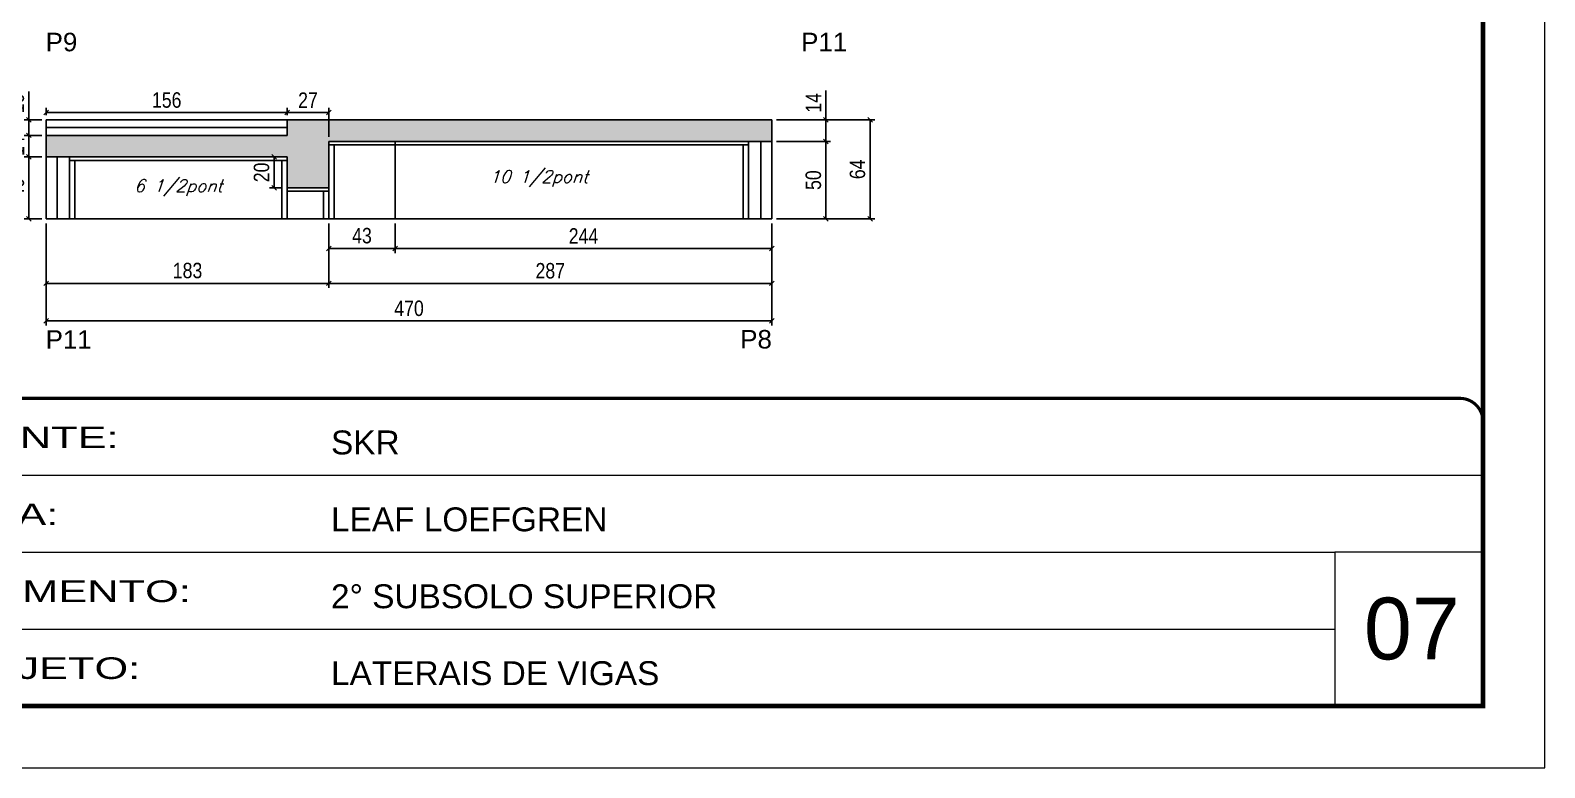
# Model space of a CAD drawing. Extents: x 3309 to 9590, y -2522 to 15424.
# Drawn here: x 6997 to 7978, y 12409 to 12887 of the extents above; entities that cross this region are included whole.
import ezdxf

# ---------------------------------------------------------------- set-up
doc = ezdxf.new("R2010")
doc.units = 0
doc.linetypes.add('CONTINUO', pattern=[0])
doc.linetypes.add('DASHED', pattern=[0.75, 0.5, -0.25])
for name, color, linetype in [('5', 5, 'Continuous'), ('COTA', 241, 'Continuous'), ('Painéis', 200, 'Continuous'), ('SARR_2.2x10', 60, 'Continuous'), ('SARR_2.2x7', 40, 'Continuous'), ('SARR_3.5x7', 81, 'Continuous'), ('texto', 7, 'Continuous')]:
    doc.layers.add(name, color=color, linetype=linetype)
for name, color, linetype, lineweight in [('CARIMBO', 255, 'Continuous', 9), ('Folhas', 255, 'Continuous', 9), ('SARRAFO DE PRESSAO', 251, 'DASHED', 9)]:
    doc.layers.add(name, color=color, linetype=linetype, lineweight=lineweight)
doc.styles.add('ARIAL', font='arial.ttf')
doc.styles.add('COTA TECNICA', font='techl___.ttf', dxfattribs={"height": 10})
doc.styles.add('Romans', font='romans.shx')
doc.styles.get("Standard").update_dxf_attribs({"font": 'arial.ttf'})
doc.styles.add('Tecnologia', font='')
doc.styles.get('Tecnologia').set_extended_font_data('Forgotten Futurist')
doc.dimstyles.new('PAINEL', dxfattribs={"dimtxt": 10, "dimasz": 3, "dimexe": 3, "dimexo": 3, "dimgap": 3, "dimtad": 1, "dimdec": 1, "dimzin": 12, "dimdsep": 46, "dimtxsty": 'COTA TECNICA', "dimblk1": 'OBLIQUE', "dimblk2": 'OBLIQUE', "dimsah": 1, "dimcen": 0.9, "dimclrd": 4, "dimclre": 4, "dimclrt": 240, "dimadec": 1, "dimazin": 3, "dimtfac": 1, "dimtdec": 1, "dimtmove": 0, "dimatfit": 3, "dimfxl": 1, "dimtolj": 1, "dimtzin": 12, "dimarcsym": 0})

# ---------------------------------------------------------------- blocks, each defined once
blk = doc.blocks.new('9999999999')
at = {"color": 30, "linetype": 'CONTINUO'}
for p, q in [((98564.56, 34379.64), (99583.98, 34379.64)), ((98564.56, 34329.83), (99487.98, 34329.83)), ((99583.98, 34329.83), (99487.98, 34329.83)), ((99487.98, 34329.83), (99487.98, 34230.21)), ((98564.56, 34280.02), (99487.98, 34280.02))]:
    blk.add_line(p, q, dxfattribs=at)
at = {"color": 30, "linetype": 'CONTINUO', "const_width": 2}
blk.add_lwpolyline([(99583.98, 34230.21), (99583.98, 34414.45, 0.414214), (99568.98, 34429.45), (98228.98, 34429.45, 0.414214), (98213.98, 34414.45), (98213.98, 34245.21, 0.414214), (98228.98, 34230.21), (99583.98, 34230.21)], format="xyb", dxfattribs=at)
at = {"layer": 'Folhas'}
blk.add_lwpolyline([(98138.98, 34190.21), (99623.98, 34190.21), (99623.98, 35240.21), (98138.98, 35240.21)], close=True, dxfattribs=at)
at = {"layer": 'Folhas', "color": 30, "const_width": 3}
blk.add_lwpolyline([(98213.98, 34230.21), (99583.98, 34230.21), (99583.98, 35200.21), (98213.98, 35200.21)], close=True, dxfattribs=at)
at = {"color": 7, "linetype": 'Continuous', "ltscale": 5, "style": 'ARIAL'}
for s, height, p in [('SKR', 15.483, (98837.68, 34393.13)), ('LEAF LOEFGREN', 15.4829, (98837.68, 34343.32)), ('2° SUBSOLO SUPERIOR', 15.4829, (98837.68, 34293.51)), ('LATERAIS DE VIGAS', 15.4829, (98837.68, 34243.7))]:
    blk.add_text(s, height=height, dxfattribs=at).set_placement(p)
at = {"layer": 'Folhas', "color": 7, "style": 'Tecnologia', "width": 1.5}
for s, p in [('CLIENTE:', (98573.65, 34397.17)), ('OBRA:', (98573.65, 34347.31)), ('PAVIMENTO:', (98573.65, 34297.5)), ('PROJETO:', (98573.65, 34247.69))]:
    blk.add_text(s, height=14, dxfattribs=at).set_placement(p)
blk = doc.blocks.new('_Oblique')
at = {"color": 0, "linetype": 'ByBlock', "lineweight": -2}
blk.add_line((-0.5, -0.5), (0.5, 0.5), dxfattribs=at)
blk = doc.blocks.new('*D813')
at = {"layer": 'COTA', "color": 4, "linetype": 'ByBlock', "lineweight": -2, "transparency": 16777216}
for p, q in [((7190.12, 12761.86), (7190.12, 12742.62)), ((7233.12, 12761.86), (7233.12, 12742.62)), ((7233.12, 12745.62), (7190.12, 12745.62))]:
    blk.add_line(p, q, dxfattribs=at)
at = {"layer": 'Defpoints', "color": 0, "linetype": 'ByBlock', "transparency": 16777216}
for p in [(7190.12, 12764.86), (7233.12, 12764.86), (7190.12, 12745.62)]:
    blk.add_point(p, dxfattribs=at)
at = {"layer": 'COTA', "color": 4, "linetype": 'ByBlock', "lineweight": -2, "transparency": 16777216, "xscale": 3, "yscale": 3, "zscale": 3, "rotation": 180}
blk.add_blockref('_Oblique', (7190.12, 12745.62), dxfattribs=at)
at = {"layer": 'COTA', "color": 4, "linetype": 'ByBlock', "lineweight": -2, "transparency": 16777216, "xscale": 3, "yscale": 3, "zscale": 3}
blk.add_blockref('_Oblique', (7233.12, 12745.62), dxfattribs=at)
at = {"layer": 'COTA', "color": 240, "linetype": 'ByBlock', "transparency": 16777216, "insert": (7211.62, 12753.84), "char_height": 10, "attachment_point": 5, "style": 'COTA TECNICA'}
blk.add_mtext('\\A1;43', dxfattribs=at)
blk = doc.blocks.new('*D814')
at = {"layer": 'COTA', "color": 4, "linetype": 'ByBlock', "lineweight": -2, "transparency": 16777216}
for p, q in [((7007.12, 12761.86), (7007.12, 12720)), ((7190.12, 12761.86), (7190.12, 12720)), ((7190.12, 12723), (7007.12, 12723))]:
    blk.add_line(p, q, dxfattribs=at)
at = {"layer": 'Defpoints', "color": 0, "linetype": 'ByBlock', "transparency": 16777216}
for p in [(7007.12, 12764.86), (7190.12, 12764.86), (7007.12, 12723)]:
    blk.add_point(p, dxfattribs=at)
at = {"layer": 'COTA', "color": 4, "linetype": 'ByBlock', "lineweight": -2, "transparency": 16777216, "xscale": 3, "yscale": 3, "zscale": 3, "rotation": 180}
blk.add_blockref('_Oblique', (7007.12, 12723), dxfattribs=at)
at = {"layer": 'COTA', "color": 4, "linetype": 'ByBlock', "lineweight": -2, "transparency": 16777216, "xscale": 3, "yscale": 3, "zscale": 3}
blk.add_blockref('_Oblique', (7190.12, 12723), dxfattribs=at)
at = {"layer": 'COTA', "color": 240, "linetype": 'ByBlock', "transparency": 16777216, "insert": (7098.62, 12731.25), "char_height": 10, "attachment_point": 5, "style": 'COTA TECNICA'}
blk.add_mtext('\\A1;183', dxfattribs=at)
blk = doc.blocks.new('*D819')
at = {"layer": 'COTA', "color": 4, "linetype": 'ByBlock', "lineweight": -2, "transparency": 16777216}
for p, q in [((7007.12, 12761.86), (7007.12, 12695.68)), ((7477.12, 12761.86), (7477.12, 12695.68)), ((7477.12, 12698.68), (7007.12, 12698.68))]:
    blk.add_line(p, q, dxfattribs=at)
at = {"layer": 'Defpoints', "color": 0, "linetype": 'ByBlock', "transparency": 16777216}
for p in [(7007.12, 12764.86), (7477.12, 12764.86), (7007.12, 12698.68)]:
    blk.add_point(p, dxfattribs=at)
at = {"layer": 'COTA', "color": 4, "linetype": 'ByBlock', "lineweight": -2, "transparency": 16777216, "xscale": 3, "yscale": 3, "zscale": 3, "rotation": 180}
blk.add_blockref('_Oblique', (7007.12, 12698.68), dxfattribs=at)
at = {"layer": 'COTA', "color": 4, "linetype": 'ByBlock', "lineweight": -2, "transparency": 16777216, "xscale": 3, "yscale": 3, "zscale": 3}
blk.add_blockref('_Oblique', (7477.12, 12698.68), dxfattribs=at)
at = {"layer": 'COTA', "color": 240, "linetype": 'ByBlock', "transparency": 16777216, "insert": (7242.12, 12706.78), "char_height": 10, "attachment_point": 5, "style": 'COTA TECNICA'}
blk.add_mtext('\\A1;470', dxfattribs=at)
blk = doc.blocks.new('*D820')
at = {"layer": 'COTA', "color": 4, "lineweight": -2, "transparency": 16777216}
for p, q in [((7233.12, 12761.86), (7233.12, 12742.62)), ((7477.12, 12761.86), (7477.12, 12742.62)), ((7233.12, 12745.62), (7477.12, 12745.62))]:
    blk.add_line(p, q, dxfattribs=at)
at = {"layer": 'Defpoints', "color": 0, "transparency": 16777216}
for p in [(7233.12, 12764.86, 0), (7477.12, 12764.86, 0), (7477.12, 12745.62)]:
    blk.add_point(p, dxfattribs=at)
at = {"layer": 'COTA', "color": 4, "lineweight": -2, "transparency": 16777216, "xscale": 3, "yscale": 3, "zscale": 3, "rotation": 180}
blk.add_blockref('_Oblique', (7233.12, 12745.62), dxfattribs=at)
at = {"layer": 'COTA', "color": 4, "lineweight": -2, "transparency": 16777216, "xscale": 3, "yscale": 3, "zscale": 3}
blk.add_blockref('_Oblique', (7477.12, 12745.62), dxfattribs=at)
at = {"layer": 'COTA', "color": 240, "transparency": 16777216, "insert": (7355.12, 12753.7), "char_height": 10, "attachment_point": 5, "style": 'COTA TECNICA'}
blk.add_mtext('\\A1;244', dxfattribs=at)
blk = doc.blocks.new('*D815')
at = {"layer": 'COTA', "color": 4, "lineweight": -2, "transparency": 16777216}
for p, q in [((7480.12, 12814.86), (7515.2, 12814.86)), ((7512.2, 12814.86), (7512.2, 12764.86)), ((7480.12, 12764.86), (7515.2, 12764.86))]:
    blk.add_line(p, q, dxfattribs=at)
at = {"layer": 'Defpoints', "color": 0, "transparency": 16777216}
for p in [(7477.12, 12814.86, 0), (7477.12, 12764.86, 0), (7512.2, 12764.86)]:
    blk.add_point(p, dxfattribs=at)
at = {"layer": 'COTA', "color": 4, "lineweight": -2, "transparency": 16777216, "xscale": 3, "yscale": 3, "zscale": 3}
for p, rotation in [((7512.2, 12814.86), 90), ((7512.2, 12764.86), 270)]:
    blk.add_blockref('_Oblique', p, dxfattribs=dict(at, rotation=rotation))
at = {"layer": 'COTA', "color": 240, "transparency": 16777216, "insert": (7504.09, 12789.86), "char_height": 10, "attachment_point": 5, "rotation": 90, "style": 'COTA TECNICA'}
blk.add_mtext('\\A1;50', dxfattribs=at)
blk = doc.blocks.new('*D816')
at = {"layer": 'COTA', "color": 4, "lineweight": -2, "transparency": 16777216}
for p, q in [((7512.2, 12828.86), (7512.2, 12847.97)), ((7480.12, 12828.86), (7515.2, 12828.86)), ((7512.2, 12814.86), (7512.2, 12828.86)), ((7480.12, 12814.86), (7515.2, 12814.86))]:
    blk.add_line(p, q, dxfattribs=at)
at = {"layer": 'Defpoints', "color": 0, "transparency": 16777216}
for p in [(7477.12, 12828.86, 0), (7512.2, 12828.86), (7477.12, 12814.86, 0)]:
    blk.add_point(p, dxfattribs=at)
at = {"layer": 'COTA', "color": 4, "lineweight": -2, "transparency": 16777216, "xscale": 3, "yscale": 3, "zscale": 3}
for p, rotation in [((7512.2, 12828.86), 90), ((7512.2, 12814.86), 270)]:
    blk.add_blockref('_Oblique', p, dxfattribs=dict(at, rotation=rotation))
at = {"layer": 'COTA', "color": 240, "transparency": 16777216, "insert": (7504.13, 12839.92), "char_height": 10, "attachment_point": 5, "rotation": 90, "style": 'COTA TECNICA'}
blk.add_mtext('\\A1;14', dxfattribs=at)
blk = doc.blocks.new('*D817')
at = {"layer": 'COTA', "color": 4, "lineweight": -2, "transparency": 16777216}
for p, q in [((7480.12, 12828.86), (7543.78, 12828.86)), ((7540.78, 12764.86), (7540.78, 12828.86)), ((7480.12, 12764.86), (7543.78, 12764.86))]:
    blk.add_line(p, q, dxfattribs=at)
at = {"layer": 'Defpoints', "color": 0, "transparency": 16777216}
for p in [(7477.12, 12828.86, 0), (7540.78, 12828.86), (7477.12, 12764.86, 0)]:
    blk.add_point(p, dxfattribs=at)
at = {"layer": 'COTA', "color": 4, "lineweight": -2, "transparency": 16777216, "xscale": 3, "yscale": 3, "zscale": 3}
for p, rotation in [((7540.78, 12828.86), 90), ((7540.78, 12764.86), 270)]:
    blk.add_blockref('_Oblique', p, dxfattribs=dict(at, rotation=rotation))
at = {"layer": 'COTA', "color": 240, "transparency": 16777216, "insert": (7532.68, 12796.86), "char_height": 10, "attachment_point": 5, "rotation": 90, "style": 'COTA TECNICA'}
blk.add_mtext('\\A1;64', dxfattribs=at)
blk = doc.blocks.new('*D818')
at = {"layer": 'COTA', "color": 4, "lineweight": -2, "transparency": 16777216}
for p, q in [((7190.12, 12761.86), (7190.12, 12720)), ((7477.12, 12761.86), (7477.12, 12720)), ((7190.12, 12723), (7477.12, 12723))]:
    blk.add_line(p, q, dxfattribs=at)
at = {"layer": 'Defpoints', "color": 0, "transparency": 16777216}
for p in [(7190.12, 12764.86, 0), (7477.12, 12764.86, 0), (7477.12, 12723)]:
    blk.add_point(p, dxfattribs=at)
at = {"layer": 'COTA', "color": 4, "lineweight": -2, "transparency": 16777216, "xscale": 3, "yscale": 3, "zscale": 3, "rotation": 180}
blk.add_blockref('_Oblique', (7190.12, 12723), dxfattribs=at)
at = {"layer": 'COTA', "color": 4, "lineweight": -2, "transparency": 16777216, "xscale": 3, "yscale": 3, "zscale": 3}
blk.add_blockref('_Oblique', (7477.12, 12723), dxfattribs=at)
at = {"layer": 'COTA', "color": 240, "transparency": 16777216, "insert": (7333.62, 12731.1), "char_height": 10, "attachment_point": 5, "style": 'COTA TECNICA'}
blk.add_mtext('\\A1;287', dxfattribs=at)
blk = doc.blocks.new('*D821')
at = {"layer": 'COTA', "color": 4, "lineweight": -2, "transparency": 16777216}
for p, q in [((7004.12, 12804.86), (6992.86, 12804.86)), ((6995.86, 12804.86), (6995.86, 12764.86)), ((7004.12, 12764.86), (6992.86, 12764.86))]:
    blk.add_line(p, q, dxfattribs=at)
at = {"layer": 'Defpoints', "color": 0, "transparency": 16777216}
for p in [(7007.12, 12804.86, 0), (6995.86, 12764.86), (7007.12, 12764.86, 0)]:
    blk.add_point(p, dxfattribs=at)
at = {"layer": 'COTA', "color": 4, "lineweight": -2, "transparency": 16777216, "xscale": 3, "yscale": 3, "zscale": 3}
for p, rotation in [((6995.86, 12804.86), 90), ((6995.86, 12764.86), 270)]:
    blk.add_blockref('_Oblique', p, dxfattribs=dict(at, rotation=rotation))
at = {"layer": 'COTA', "color": 240, "transparency": 16777216, "insert": (6987.75, 12784.86), "char_height": 10, "attachment_point": 5, "rotation": 90, "style": 'COTA TECNICA'}
blk.add_mtext('\\A1;40', dxfattribs=at)
blk = doc.blocks.new('*D822')
at = {"layer": 'COTA', "color": 4, "lineweight": -2, "transparency": 16777216}
for p, q in [((7004.12, 12818.86), (6992.86, 12818.86)), ((6995.86, 12804.86), (6995.86, 12818.86)), ((7004.12, 12804.86), (6992.86, 12804.86))]:
    blk.add_line(p, q, dxfattribs=at)
at = {"layer": 'Defpoints', "color": 0, "transparency": 16777216}
for p in [(6995.86, 12818.86), (7007.12, 12818.86, 0), (7007.12, 12804.86, 0)]:
    blk.add_point(p, dxfattribs=at)
at = {"layer": 'COTA', "color": 4, "lineweight": -2, "transparency": 16777216, "xscale": 3, "yscale": 3, "zscale": 3}
for p, rotation in [((6995.86, 12818.86), 90), ((6995.86, 12804.86), 270)]:
    blk.add_blockref('_Oblique', p, dxfattribs=dict(at, rotation=rotation))
at = {"layer": 'COTA', "color": 240, "transparency": 16777216, "insert": (6987.78, 12811.86), "char_height": 10, "attachment_point": 5, "rotation": 90, "style": 'COTA TECNICA'}
blk.add_mtext('\\A1;14', dxfattribs=at)
blk = doc.blocks.new('*D823')
at = {"layer": 'COTA', "color": 4, "lineweight": -2, "transparency": 16777216}
for p, q in [((6995.86, 12828.86), (6995.86, 12847.29)), ((7004.12, 12828.86), (6992.86, 12828.86)), ((6995.86, 12818.86), (6995.86, 12828.86)), ((7004.12, 12818.86), (6992.86, 12818.86))]:
    blk.add_line(p, q, dxfattribs=at)
at = {"layer": 'Defpoints', "color": 0, "transparency": 16777216}
for p in [(6995.86, 12828.86), (7007.12, 12828.86, 0), (7007.12, 12818.86, 0)]:
    blk.add_point(p, dxfattribs=at)
at = {"layer": 'COTA', "color": 4, "lineweight": -2, "transparency": 16777216, "xscale": 3, "yscale": 3, "zscale": 3}
for p, rotation in [((6995.86, 12828.86), 90), ((6995.86, 12818.86), 270)]:
    blk.add_blockref('_Oblique', p, dxfattribs=dict(at, rotation=rotation))
at = {"layer": 'COTA', "color": 240, "transparency": 16777216, "insert": (6987.75, 12839.57), "char_height": 10, "attachment_point": 5, "rotation": 90, "style": 'COTA TECNICA'}
blk.add_mtext('\\A1;10', dxfattribs=at)
blk = doc.blocks.new('*D824')
at = {"layer": 'COTA', "color": 4, "lineweight": -2, "transparency": 16777216}
for p, q in [((7163.12, 12831.86), (7163.12, 12836.57)), ((7163.12, 12833.57), (7190.12, 12833.57)), ((7190.12, 12817.86), (7190.12, 12836.57))]:
    blk.add_line(p, q, dxfattribs=at)
at = {"layer": 'Defpoints', "color": 0, "transparency": 16777216}
for p in [(7190.12, 12833.57), (7163.12, 12828.86, 0), (7190.12, 12814.86, 0)]:
    blk.add_point(p, dxfattribs=at)
at = {"layer": 'COTA', "color": 4, "lineweight": -2, "transparency": 16777216, "xscale": 3, "yscale": 3, "zscale": 3, "rotation": 180}
blk.add_blockref('_Oblique', (7163.12, 12833.57), dxfattribs=at)
at = {"layer": 'COTA', "color": 4, "lineweight": -2, "transparency": 16777216, "xscale": 3, "yscale": 3, "zscale": 3}
blk.add_blockref('_Oblique', (7190.12, 12833.57), dxfattribs=at)
at = {"layer": 'COTA', "color": 240, "transparency": 16777216, "insert": (7176.62, 12841.64), "char_height": 10, "attachment_point": 5, "style": 'COTA TECNICA'}
blk.add_mtext('\\A1;27', dxfattribs=at)
blk = doc.blocks.new('*D825')
at = {"layer": 'COTA', "color": 4, "lineweight": -2, "transparency": 16777216}
for p, q in [((7160.12, 12804.86), (7151.68, 12804.86)), ((7154.68, 12784.86), (7154.68, 12804.86)), ((7160.12, 12784.86), (7151.68, 12784.86))]:
    blk.add_line(p, q, dxfattribs=at)
at = {"layer": 'Defpoints', "color": 0, "transparency": 16777216}
for p in [(7154.68, 12804.86), (7163.12, 12804.86, 0), (7163.12, 12784.86, 0)]:
    blk.add_point(p, dxfattribs=at)
at = {"layer": 'COTA', "color": 4, "lineweight": -2, "transparency": 16777216, "xscale": 3, "yscale": 3, "zscale": 3}
for p, rotation in [((7154.68, 12804.86), 90), ((7154.68, 12784.86), 270)]:
    blk.add_blockref('_Oblique', p, dxfattribs=dict(at, rotation=rotation))
at = {"layer": 'COTA', "color": 240, "transparency": 16777216, "insert": (7146.58, 12794.86), "char_height": 10, "attachment_point": 5, "rotation": 90, "style": 'COTA TECNICA'}
blk.add_mtext('\\A1;20', dxfattribs=at)
blk = doc.blocks.new('*D826')
at = {"layer": 'COTA', "color": 4, "lineweight": -2, "transparency": 16777216}
for p, q in [((7007.12, 12831.86), (7007.12, 12836.57)), ((7163.12, 12833.57), (7007.12, 12833.57)), ((7163.12, 12831.86), (7163.12, 12836.57))]:
    blk.add_line(p, q, dxfattribs=at)
at = {"layer": 'Defpoints', "color": 0, "transparency": 16777216}
for p in [(7007.12, 12833.57), (7007.12, 12828.86, 0), (7163.12, 12828.86, 0)]:
    blk.add_point(p, dxfattribs=at)
at = {"layer": 'COTA', "color": 4, "lineweight": -2, "transparency": 16777216, "xscale": 3, "yscale": 3, "zscale": 3, "rotation": 180}
blk.add_blockref('_Oblique', (7007.12, 12833.57), dxfattribs=at)
at = {"layer": 'COTA', "color": 4, "lineweight": -2, "transparency": 16777216, "xscale": 3, "yscale": 3, "zscale": 3}
blk.add_blockref('_Oblique', (7163.12, 12833.57), dxfattribs=at)
at = {"layer": 'COTA', "color": 240, "transparency": 16777216, "insert": (7085.12, 12841.68), "char_height": 10, "attachment_point": 5, "style": 'COTA TECNICA'}
blk.add_mtext('\\A1;156', dxfattribs=at)

msp = doc.modelspace()

# ---------------------------------------------------------------- hatches: boundary and pattern name
at = {"layer": 'COTA'}
h = msp.add_hatch(dxfattribs=at)
h.set_pattern_fill('AR-CONC', color=256, scale=0.03)
h.set_pattern_definition([(50, (26.1543, 0), (5.4655401, -0.4781726), [0.5715, -6.2865]), (355, (26.154, 0), (-1.0573026, 5.7317054), [0.4572, -5.0292175]), (100.451445, (26.6097, -0.04), (4.4082374, 5.2535326), [0.4857003, -5.3427073]), (46.1842, (26.154, 1.524), (8.1323712, -1.2612698), [0.85725, -9.42975]), (96.63556, (26.832, 1.419), (7.122124, 7.4227837), [0.7285507, -8.0140682]), (351.18415, (26.154, 1.524), (7.122124, 7.4227837), [0.685799, -7.543792]), (21, (26.9163, 1.143), (4.5484317, -3.067956), [0.5715, -6.2865]), (326, (26.916, 1.143), (1.8540609, 5.525639), [0.4572, -5.0292]), (71.451445, (27.2953, 0.8873), (6.4024926, 2.457683), [0.4857003, -5.3426981]), (37.5, (26.1543, 0), (0.0926581, 2.53665117), [0, -4.96824, 0, -5.1054, 0, -5.04825]), (7.5, (26.1543, 0), (2.0045899, 3.00541724), [0, -2.91084, 0, -4.85394, 0, -1.92405]), (327.5, (24.455, 0), (4.06771786, -0.17186232), [0, -1.905, 0, -5.9436, 0, -7.8867]), (317.5, (23.693, 0), (4.4438754, 0.7627947), [0, -2.4765, 0, -3.94716, 0, -5.6007])])
h.paths.add_polyline_path([(7163.12, 12784.86), (7190.12, 12784.86), (7190.12, 12814.86), (7477.12, 12814.86), (7477.12, 12828.86), (7163.12, 12828.86), (7163.12, 12818.86), (7007.12, 12818.86), (7007.12, 12804.86), (7163.12, 12804.86)])

# ---------------------------------------------------------------- linework, layer by layer
for p, q in [((7163.12, 12828.86, 0), (7477.12, 12828.86, 0)), ((7477.12, 12828.86, 0), (7477.12, 12814.86, 0)), ((7007.12, 12804.86, 0), (7007.12, 12818.86, 0)), ((7163.12, 12784.86, 0), (7163.12, 12764.86, 0))]:
    msp.add_line(p, q, dxfattribs=at)
at = {"layer": 'Painéis', "linetype": 'ByBlock'}
for p, q in [((7007.12, 12818.86, 0), (7007.12, 12828.86, 0)), ((7007.12, 12828.86, 0), (7163.12, 12828.86, 0)), ((7163.12, 12828.86, 0), (7163.12, 12818.86, 0)), ((7163.12, 12818.86, 0), (7007.12, 12818.86, 0)), ((7477.12, 12814.86, 0), (7190.12, 12814.86, 0)), ((7190.12, 12764.86, 0), (7190.12, 12814.86, 0)), ((7233.12, 12764.86, 0), (7233.12, 12814.86, 0)), ((7477.12, 12764.86, 0), (7477.12, 12814.86, 0)), ((7007.12, 12764.86, 0), (7007.12, 12804.86, 0)), ((7163.12, 12804.86, 0), (7007.12, 12804.86, 0)), ((7163.12, 12784.86, 0), (7163.12, 12804.86, 0)), ((7190.12, 12784.86, 0), (7163.12, 12784.86, 0)), ((7477.12, 12764.86, 0), (7007.12, 12764.86, 0))]:
    msp.add_line(p, q, dxfattribs=at)
at = {"layer": 'SARR_2.2x10'}
msp.add_line((7007.12, 12823.86, 0), (7163.12, 12823.86, 0), dxfattribs=at)
at = {"layer": 'SARR_2.2x7', "linetype": 'Continuous'}
for p, q in [((7470.12, 12764.86, 0), (7470.12, 12814.86, 0)), ((7014.12, 12764.86, 0), (7014.12, 12804.86, 0)), ((7462.12, 12812.66, 0), (7190.12, 12812.66, 0)), ((7163.12, 12802.66, 0), (7022.12, 12802.66, 0)), ((7190.12, 12782.66, 0), (7163.12, 12782.66, 0))]:
    msp.add_line(p, q, dxfattribs=at)
at = {"layer": 'SARR_3.5x7'}
for p, q in [((7462.12, 12814.86, 0), (7462.12, 12764.86, 0)), ((7022.12, 12804.86, 0), (7022.12, 12764.86, 0)), ((7193.62, 12812.66, 0), (7193.62, 12764.86, 0)), ((7458.62, 12812.66, 0), (7458.62, 12764.86, 0)), ((7025.62, 12802.66, 0), (7025.62, 12764.86, 0)), ((7159.62, 12802.66, 0), (7159.62, 12764.86, 0)), ((7186.62, 12782.66, 0), (7186.62, 12764.86, 0))]:
    msp.add_line(p, q, dxfattribs=at)

# ---------------------------------------------------------------- block references
at = {"layer": 'SARRAFO DE PRESSAO', "color": 6, "linetype": 'ByBlock'}
msp.add_blockref('9999999999', (-91646.11, -21780.92), dxfattribs=at)

# ---------------------------------------------------------------- texts
at = {"layer": '5', "linetype": 'Continuous'}
for s, p in [('P9', (7006.71, 12873.3, 0)), ('P11', (7496.14, 12873.3, 0)), ('P11', (7006.71, 12680.67, 0)), ('P8', (7456.69, 12680.8, 0))]:
    msp.add_text(s, height=12, rotation=0.00004, dxfattribs=at).set_placement(p)
at = {"layer": 'CARIMBO', "style": 'ARIAL'}
msp.add_text('07', height=40, dxfattribs=at).set_placement((7860.73, 12479.43))
at = {"layer": 'texto', "color": 2, "char_height": 8, "attachment_point": 5, "style": 'Romans'}
for s, insert in [('{\\Q19;\\C256;10 1/2pont}', (7326.12, 12790.86, 0)), ('{\\Q19;\\C256;6 1/2pont}', (7092.62, 12784.86, 0))]:
    msp.add_mtext(s, dxfattribs=dict(at, insert=insert))

# ---------------------------------------------------------------- dimensions: what is measured, and where the dimension line sits
at = {"layer": 'COTA'}
for base, p1, p2, picture, middle in [((6995.86, 12828.86), (7007.12, 12818.86, 0), (7007.12, 12828.86, 0), '*D823', (6987.75, 12839.57)), ((7512.2, 12828.86), (7477.12, 12814.86, 0), (7477.12, 12828.86, 0), '*D816', (7504.13, 12839.92)), ((7540.78, 12828.86), (7477.12, 12764.86, 0), (7477.12, 12828.86, 0), '*D817', (7532.68, 12796.86)), ((7512.2, 12764.86), (7477.12, 12814.86, 0), (7477.12, 12764.86, 0), '*D815', (7504.09, 12789.86)), ((6995.86, 12764.86), (7007.12, 12804.86, 0), (7007.12, 12764.86, 0), '*D821', (6987.75, 12784.86))]:
    dim = msp.add_linear_dim(base=base, p1=p1, p2=p2, angle=90, dimstyle='PAINEL', dxfattribs=at)
    dim.commit()
    dim.dimension.update_dxf_attribs({"geometry": picture, "text_midpoint": middle})
for base, p1, p2, picture, middle in [((7007.12, 12833.57), (7163.12, 12828.86, 0), (7007.12, 12828.86, 0), '*D826', (7085.12, 12841.68)), ((7190.12, 12833.57), (7163.12, 12828.86, 0), (7190.12, 12814.86, 0), '*D824', (7176.62, 12841.64)), ((7477.12, 12723), (7190.12, 12764.86, 0), (7477.12, 12764.86, 0), '*D818', (7333.62, 12731.1)), ((7477.12, 12745.62), (7233.12, 12764.86, 0), (7477.12, 12764.86, 0), '*D820', (7355.12, 12753.7))]:
    dim = msp.add_linear_dim(base=base, p1=p1, p2=p2, dimstyle='PAINEL', dxfattribs=at)
    dim.commit()
    dim.dimension.update_dxf_attribs({"geometry": picture, "text_midpoint": middle})
for base, p1, p2, picture, middle in [((6995.86, 12818.86), (7007.12, 12804.86, 0), (7007.12, 12818.86, 0), '*D822', (6995.86, 12811.86)), ((7154.68, 12804.86), (7163.12, 12784.86, 0), (7163.12, 12804.86, 0), '*D825', (7154.68, 12794.86))]:
    dim = msp.add_linear_dim(base=base, p1=p1, p2=p2, angle=90, dimstyle='PAINEL', dxfattribs=at)
    dim.commit()
    dim.dimension.update_dxf_attribs({"geometry": picture, "text_midpoint": middle, "dimtype": 160})
at = {"layer": 'COTA', "linetype": 'ByBlock'}
dim = msp.add_linear_dim(base=(7007.12, 12723, 0), p1=(7190.12, 12764.86, 0), p2=(7007.12, 12764.86, 0), angle=180, dimstyle='PAINEL', override={"dimtmove": 1}, dxfattribs=at)
dim.commit()
dim.dimension.update_dxf_attribs({"geometry": '*D814', "text_midpoint": (7098.62, 12731.25, 0)})
for base, p1, p2, picture, middle in [((7007.12, 12698.68, 0), (7477.12, 12764.86, 0), (7007.12, 12764.86, 0), '*D819', (7242.12, 12706.78, 0)), ((7190.12, 12745.62, 0), (7233.12, 12764.86, 0), (7190.12, 12764.86, 0), '*D813', (7211.62, 12753.84, 0))]:
    dim = msp.add_linear_dim(base=base, p1=p1, p2=p2, angle=180, dimstyle='PAINEL', dxfattribs=at)
    dim.commit()
    dim.dimension.update_dxf_attribs({"geometry": picture, "text_midpoint": middle})

doc.saveas('drawing.dxf')
